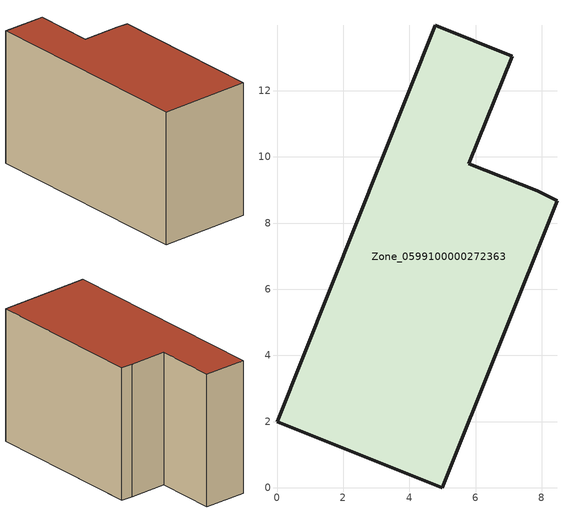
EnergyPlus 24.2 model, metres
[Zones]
Zone_0599100000272363
 floor ground (C_G): 8.46,8.68 5,0 0,2 4.78,13.98 7.11,13.04 5.8,9.8 7.86,8.98 z0.26
 wall outside (C_F): 4.78,13.98 0,2 5,0 8.46,8.68 7.86,8.98 5.8,9.8 7.11,13.04 4.78,13.98 z0.26:8.06
 roof outside (C_R): 5,0 8.46,8.68 7.86,8.98 5.8,9.8 7.11,13.04 4.78,13.98 0,2 z8.06
[BUILDING]
Pand.0599100000272363: North Axis=0; Terrain=City; Loads Convergence Tolerance Value=0.04; Temperature Convergence Tolerance Value=0.4; Solar Distribution=FullExterior; Maximum Number of Warmup Days=25; Minimum Number of Warmup Days=1
[Site:Location]
Rotterdam.The.Hague.AP_ZH_NLD Design_Conditions: Latitude=51.96; Longitude=4.45; Time Zone=1; Elevation=-4.5
[SITE:GROUNDTEMPERATURE:BUILDINGSURFACE]
18, 18, 18, 18, 18, 18, 18, 18, 18, 18, 18, 18
[MATERIAL] Thermal Absorptance=0.9; Solar Absorptance=0.7; Visible Absorptance=0.7
Name | Roughness | Thickness | Conductivity | Density | Specific Heat
G.TI.1975-1991 | MediumSmooth | 0.15 | 0.288461 | 540 | 1210
F.TI.1975-1991 | Rough | 0.3 | 0.230769 | 1920 | 840
R.TI.1975-1991 | MediumRough | 0.2 | 0.153846 | 1500 | 1000
[CONSTRUCTION]
C_G: G.TI.1975-1991
C_F: F.TI.1975-1991
C_R: R.TI.1975-1991
[ZONE]
Zone_0599100000272363: Type=1; Multiplier=1; Ceiling Height=Autocalculate; Volume=Autocalculate; Floor Area=autocalculate; Part of Total Floor Area=Yes
[ZONEINFILTRATION:DESIGNFLOWRATE]
Infil_Zone_0599100000272363: Zone or ZoneList or Space or SpaceList=Zone_0599100000272363; Schedule=AlwaysOn; Design Flow Rate Calculation Method=Flow/Area; Flow Rate per Floor Area=0.003; Constant Term Coefficient=1; Temperature Term Coefficient=0; Velocity Term Coefficient=0; Velocity Squared Term Coefficient=0
[HVACTEMPLATE:ZONE:IDEALLOADSAIRSYSTEM]
Zone_0599100000272363: Maximum Heating Supply Air Temperature=50; Minimum Cooling Supply Air Temperature=13; Maximum Heating Supply Air Humidity Ratio=0.0156; Minimum Cooling Supply Air Humidity Ratio=0.0077; Heating Limit=NoLimit; Cooling Limit=NoLimit; Dehumidification Control Type=ConstantSensibleHeatRatio; Cooling Sensible Heat Ratio=0.7; Dehumidification Setpoint=60; Humidification Control Type=None; Humidification Setpoint=30; Outdoor Air Method=None; Outdoor Air Flow Rate per Person=0.00944; Outdoor Air Flow Rate per Zone Floor Area=0; Outdoor Air Flow Rate per Zone=0; Demand Controlled Ventilation Type=None; Outdoor Air Economizer Type=NoEconomizer; Heat Recovery Type=None; Sensible Heat Recovery Effectiveness=0.7; Latent Heat Recovery Effectiveness=0.65
[ZONECONTROL:THERMOSTAT]
ThermostatControl_Zone_0599100000272363: Zone or ZoneList=Zone_0599100000272363; Control Type Schedule=DualSetpointControlType; Control 1=Thermostat_Zone_0599100000272363; Temperature Difference Between Cutout And Setpoint=0
[THERMOSTATSETPOINT:DUALSETPOINT]
Thermostat_Zone_0599100000272363: Heating Setpoint Temperature Schedule=HeatingSetpoint_Zone_0599100000272363; Cooling Setpoint Temperature Schedule=CoolingSetpoint_Zone_0599100000272363
[SCHEDULE:COMPACT]
HeatingSetpoint_Zone_0599100000272363: Through: 12/31, For: AllDays, Until: 24:00, 21
CoolingSetpoint_Zone_0599100000272363: Through: 12/31, For: AllDays, Until: 24:00, 24
DualSetpointControlType: Through: 12/31, For: AllDays, Until: 24:00, 4
AlwaysOn: Through: 12/31, For: AllDays, Until: 24:00, 1
